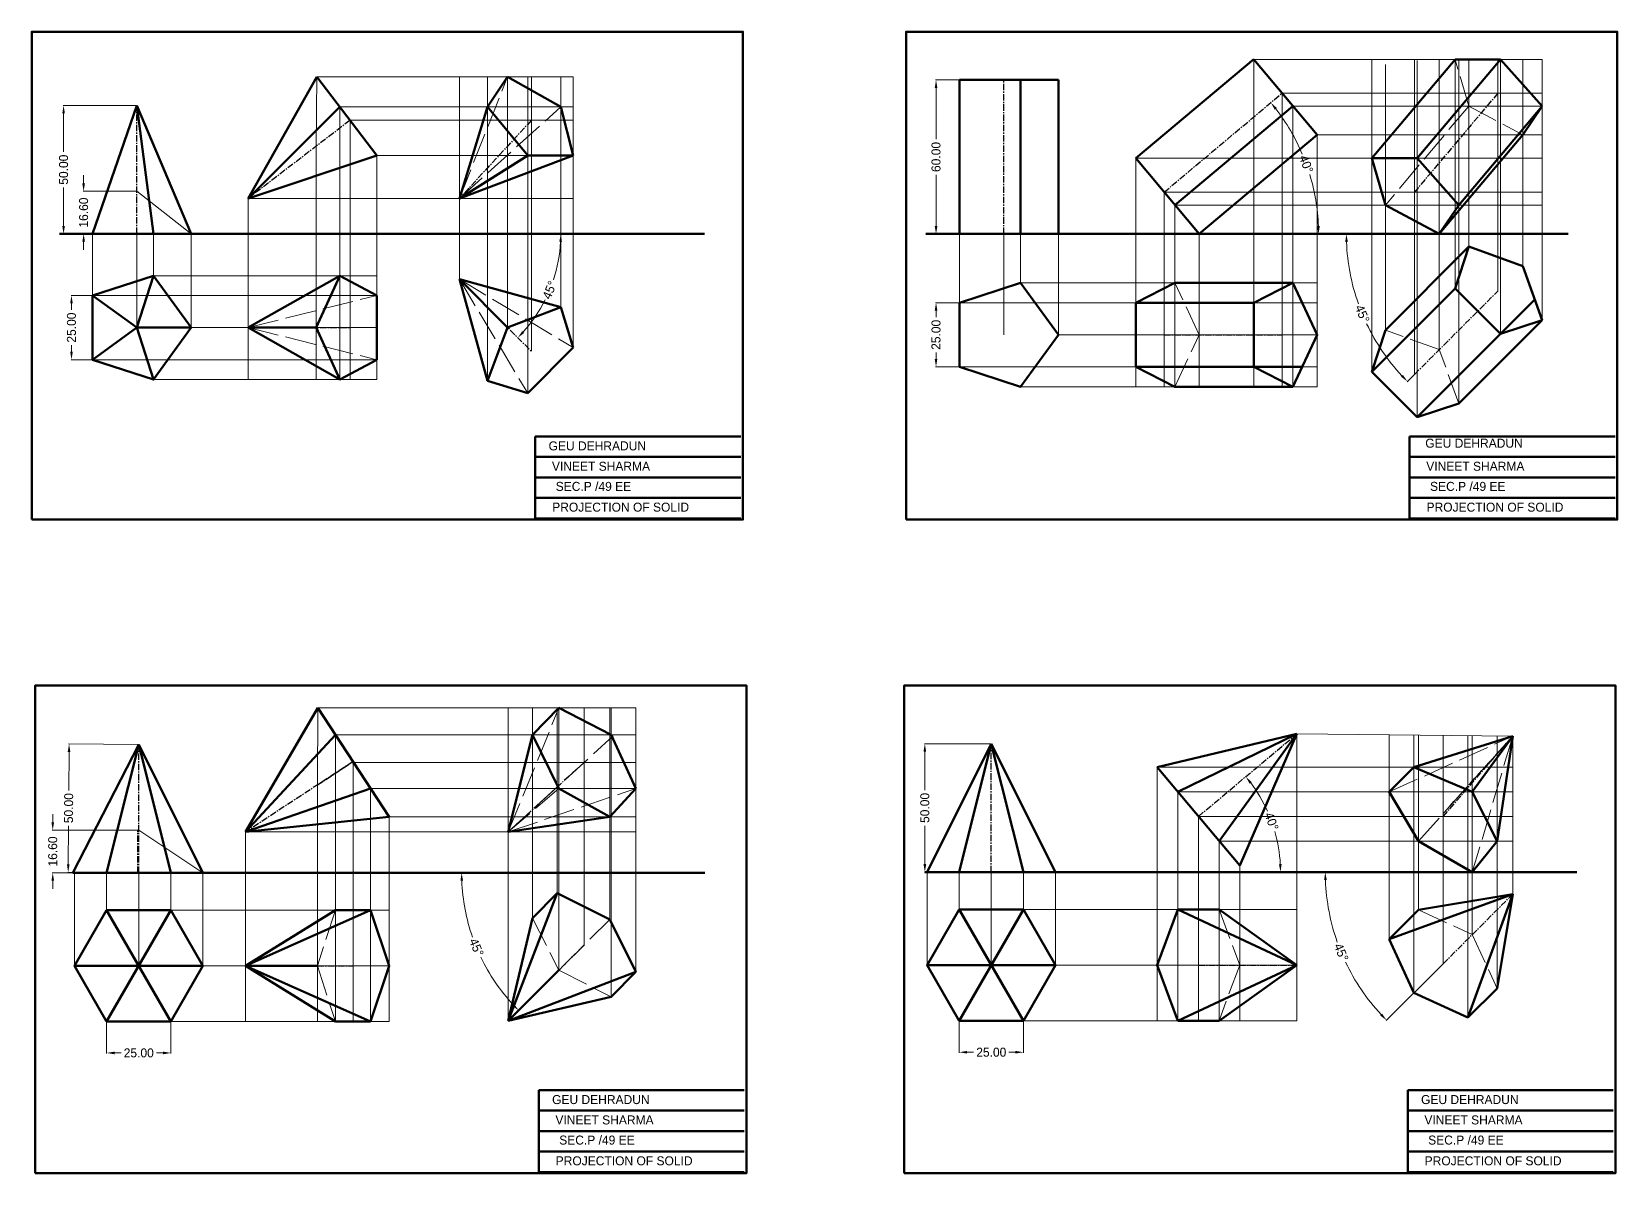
# Model space of a CAD drawing. Header units: millimetres. Extents: x 32 to 3196, y 55 to 542.
# Drawn here: x 701 to 1319, y 71 to 516 of the extents above; entities that cross this region are included whole.
import ezdxf

# ---------------------------------------------------------------- set-up
doc = ezdxf.new("R2010")
doc.units = ezdxf.units.MM
doc.header["$MEASUREMENT"] = 0
doc.linetypes.add('ACAD_ISO02W100', pattern=[15, 12, -3])
doc.linetypes.add('CENTERX2', pattern=[4, 2.5, -0.5, 0.5, -0.5])
for name, color, linetype, lineweight in [('Layer1', 7, 'Continuous', 50), ('Layer2', 150, 'Continuous', 13), ('Layer4', 1, 'ACAD_ISO02W100', 13)]:
    doc.layers.add(name, color=color, linetype=linetype, lineweight=lineweight)
doc.layers.add('Layer3', color=7, linetype='CENTERX2')
doc.styles.get("Standard").update_dxf_attribs({"font": 'comicbd.ttf', "height": 3.5})
doc.dimstyles.get("Standard").update_dxf_attribs({"dimtxt": 3.5, "dimasz": 3.1, "dimexe": 0.18, "dimexo": 0.0625, "dimgap": 0.09, "dimtad": 0, "dimtoh": 1, "dimzin": 0, "dimdsep": 46, "dimtxsty": 'Standard', "dimcen": 0.09, "dimclrd": 4, "dimclre": 4, "dimclrt": 4, "dimadec": 0, "dimazin": 0, "dimtfac": 1, "dimtofl": 0, "dimtmove": 0, "dimatfit": 3, "dimfxl": 1, "dimtolj": 1, "dimtzin": 0, "dimlwd": 13, "dimlwe": 13, "dimarcsym": 0})

# ---------------------------------------------------------------- blocks, each defined once
blk = doc.blocks.new('*D8')
at = {"layer": 'Defpoints', "color": 0, "transparency": 16777216}
for p in [(713.59, 486.83), (742.08, 486.83), (742.08, 436.83)]:
    blk.add_point(p, dxfattribs=at)
at = {"layer": 'Layer1', "color": 4, "linetype": 'Continuous', "lineweight": 13, "transparency": 16777216}
for p, q in [((742.01, 486.83), (713.41, 486.83)), ((713.59, 483.73), (713.59, 468.75)), ((713.59, 439.93), (713.59, 454.91)), ((742.01, 436.83), (713.41, 436.83))]:
    blk.add_line(p, q, dxfattribs=at)
at = {"layer": 'Layer1', "color": 4, "transparency": 16777216}
for points in [[(713.07, 483.73), (714.11, 483.73), (713.59, 486.83)], [(713.07, 439.93), (714.11, 439.93), (713.59, 436.83)]]:
    blk.add_solid(points, dxfattribs=at)
at = {"layer": 'Layer1', "color": 4, "transparency": 16777216, "insert": (713.59, 461.83), "char_height": 3.5, "attachment_point": 5, "rotation": 90}
blk.add_mtext('\\A1;50.00', dxfattribs=at)
blk = doc.blocks.new('*D9')
at = {"layer": 'Defpoints', "color": 0, "transparency": 16777216}
for p in [(724.87, 412.83), (716.67, 387.83), (724.87, 387.83)]:
    blk.add_point(p, dxfattribs=at)
at = {"layer": 'Layer1', "color": 4, "linetype": 'Continuous', "lineweight": 13, "transparency": 16777216}
for p, q in [((724.81, 412.83), (716.49, 412.83)), ((716.67, 409.73), (716.67, 407.21)), ((716.67, 390.93), (716.67, 393.45)), ((724.81, 387.83), (716.49, 387.83))]:
    blk.add_line(p, q, dxfattribs=at)
at = {"layer": 'Layer1', "color": 4, "transparency": 16777216}
for points in [[(716.16, 409.73), (717.19, 409.73), (716.67, 412.83)], [(716.16, 390.93), (717.19, 390.93), (716.67, 387.83)]]:
    blk.add_solid(points, dxfattribs=at)
at = {"layer": 'Layer1', "color": 4, "transparency": 16777216, "insert": (716.67, 400.33), "char_height": 3.5, "attachment_point": 5, "rotation": 90}
blk.add_mtext('\\A1;25.00', dxfattribs=at)
blk = doc.blocks.new('*D10')
at = {"layer": 'Defpoints', "color": 0, "transparency": 16777216}
for p in [(721.4, 453.43), (742.08, 453.43), (742.08, 436.83)]:
    blk.add_point(p, dxfattribs=at)
at = {"layer": 'Layer2', "color": 4, "linetype": 'Continuous', "lineweight": 13, "transparency": 16777216}
for p, q in [((721.4, 456.53), (721.4, 459.63)), ((742.01, 453.43), (721.22, 453.43)), ((742.01, 436.83), (721.22, 436.83)), ((721.4, 433.73), (721.4, 430.63))]:
    blk.add_line(p, q, dxfattribs=at)
at = {"layer": 'Layer2', "color": 4, "transparency": 16777216}
for points in [[(720.88, 456.53), (721.92, 456.53), (721.4, 453.43)], [(720.88, 433.73), (721.92, 433.73), (721.4, 436.83)]]:
    blk.add_solid(points, dxfattribs=at)
at = {"layer": 'Layer2', "color": 4, "transparency": 16777216, "insert": (721.4, 445.13), "char_height": 3.5, "attachment_point": 5, "rotation": 90}
blk.add_mtext('\\A1;16.60', dxfattribs=at)
blk = doc.blocks.new('*D11')
at = {"layer": 'Defpoints', "color": 0, "transparency": 16777216}
for p in [(712.05, 436.83), (963.18, 436.83), (867.73, 419.14), (899.59, 408.23), (895.78, 391.09)]:
    blk.add_point(p, dxfattribs=at)
at = {"layer": 'Layer3', "color": 4, "linetype": 'Continuous', "lineweight": 13, "transparency": 16777216}
for start, end in [(341.73255, 356.8949), (318.1051, 333.26745)]:
    blk.add_arc((850.04, 436.83), 57.21, start, end, dxfattribs=at)
at = {"layer": 'Layer3', "color": 4, "transparency": 16777216}
for points in [[(906.65, 433.75), (907.68, 433.72), (907.25, 436.83)], [(893, 398.27), (892.25, 398.98), (890.49, 396.38)]]:
    blk.add_solid(points, dxfattribs=at)
at = {"layer": 'Layer3', "color": 4, "transparency": 16777216, "insert": (902.9, 414.94), "char_height": 3.5, "attachment_point": 5, "rotation": 67.5}
blk.add_mtext('\\A1;45°', dxfattribs=at)
blk = doc.blocks.new('*D12')
at = {"layer": 'Defpoints', "color": 0, "transparency": 16777216}
for p in [(1188.17, 491.64), (1142.21, 453.07), (1200.23, 455.13), (1049.36, 436.78), (1299.59, 436.78)]:
    blk.add_point(p, dxfattribs=at)
at = {"layer": 'Layer1', "color": 4, "linetype": 'Continuous', "lineweight": 13, "transparency": 16777216}
for start, end in [(23.04125, 37.76802), (2.23198, 16.95875)]:
    blk.add_arc((1122.79, 436.78), 79.58, start, end, dxfattribs=at)
at = {"layer": 'Layer1', "color": 4, "transparency": 16777216}
for points in [[(1185.3, 485.2), (1186.1, 485.85), (1183.75, 487.94)], [(1202.83, 439.89), (1201.8, 439.87), (1202.37, 436.78)]]:
    blk.add_solid(points, dxfattribs=at)
at = {"layer": 'Layer1', "color": 4, "transparency": 16777216, "insert": (1197.57, 464), "char_height": 3.5, "attachment_point": 5, "rotation": 290}
blk.add_mtext('\\A1;40°', dxfattribs=at)
blk = doc.blocks.new('*D13')
at = {"layer": 'Defpoints', "color": 0, "transparency": 16777216}
for p in [(1049.36, 436.78), (1299.59, 436.78), (1215.95, 415.76), (1272.2, 414.57), (1239.7, 382.07)]:
    blk.add_point(p, dxfattribs=at)
at = {"layer": 'Layer3', "color": 4, "linetype": 'Continuous', "lineweight": 13, "transparency": 16777216}
blk.add_line((1239.66, 382.03), (1236.85, 379.22), dxfattribs=at)
for start, end in [(182.18684, 199.52031), (205.47969, 222.81316)]:
    blk.add_arc((1294.41, 436.78), 81.23, start, end, dxfattribs=at)
at = {"layer": 'Layer3', "color": 4, "transparency": 16777216}
for points in [[(1212.73, 433.67), (1213.76, 433.69), (1213.19, 436.78)], [(1235.2, 381.94), (1234.45, 381.22), (1236.98, 379.35)]]:
    blk.add_solid(points, dxfattribs=at)
at = {"layer": 'Layer3', "color": 4, "transparency": 16777216, "insert": (1219.37, 405.7), "char_height": 3.5, "attachment_point": 5, "rotation": 292.5}
blk.add_mtext('\\A1;45°', dxfattribs=at)
blk = doc.blocks.new('*D14')
at = {"layer": 'Defpoints', "color": 0, "transparency": 16777216}
for p in [(1053.38, 496.78), (1062.58, 496.78), (1062.55, 436.78)]:
    blk.add_point(p, dxfattribs=at)
at = {"layer": 'Layer3', "color": 4, "linetype": 'Continuous', "lineweight": 13, "transparency": 16777216}
for p, q in [((1062.51, 496.78), (1053.2, 496.78)), ((1053.38, 493.68), (1053.38, 473.7)), ((1053.38, 439.88), (1053.38, 459.86)), ((1062.48, 436.78), (1053.2, 436.78))]:
    blk.add_line(p, q, dxfattribs=at)
at = {"layer": 'Layer3', "color": 4, "transparency": 16777216}
for points in [[(1052.87, 493.68), (1053.9, 493.68), (1053.38, 496.78)], [(1052.87, 439.88), (1053.9, 439.88), (1053.38, 436.78)]]:
    blk.add_solid(points, dxfattribs=at)
at = {"layer": 'Layer3', "color": 4, "transparency": 16777216, "insert": (1053.38, 466.78), "char_height": 3.5, "attachment_point": 5, "rotation": 90}
blk.add_mtext('\\A1;60.00', dxfattribs=at)
blk = doc.blocks.new('*D15')
at = {"layer": 'Defpoints', "color": 0, "transparency": 16777216}
for p in [(1053.38, 410.02), (1062.55, 410.02), (1062.55, 385.02)]:
    blk.add_point(p, dxfattribs=at)
at = {"layer": 'Layer3', "color": 4, "linetype": 'Continuous', "lineweight": 13, "transparency": 16777216}
for p, q in [((1062.48, 410.02), (1053.2, 410.02)), ((1053.38, 406.92), (1053.38, 404.4)), ((1053.38, 388.12), (1053.38, 390.64)), ((1062.48, 385.02), (1053.2, 385.02))]:
    blk.add_line(p, q, dxfattribs=at)
at = {"layer": 'Layer3', "color": 4, "transparency": 16777216}
for points in [[(1052.87, 406.92), (1053.9, 406.92), (1053.38, 410.02)], [(1052.87, 388.12), (1053.9, 388.12), (1053.38, 385.02)]]:
    blk.add_solid(points, dxfattribs=at)
at = {"layer": 'Layer3', "color": 4, "transparency": 16777216, "insert": (1053.38, 397.52), "char_height": 3.5, "attachment_point": 5, "rotation": 90}
blk.add_mtext('\\A1;25.00', dxfattribs=at)
blk = doc.blocks.new('*D22')
at = {"layer": 'Defpoints', "color": 0, "transparency": 16777216}
for p in [(730.37, 130.16), (755.37, 130.16), (755.37, 117.86)]:
    blk.add_point(p, dxfattribs=at)
at = {"layer": 'Layer1', "color": 4, "linetype": 'Continuous', "lineweight": 13, "transparency": 16777216}
for p, q in [((730.37, 130.09), (730.37, 117.68)), ((755.37, 130.09), (755.37, 117.68)), ((733.47, 117.86), (735.99, 117.86)), ((752.27, 117.86), (749.75, 117.86))]:
    blk.add_line(p, q, dxfattribs=at)
at = {"layer": 'Layer1', "color": 4, "transparency": 16777216}
for points in [[(733.47, 118.38), (733.47, 117.34), (730.37, 117.86)], [(752.27, 118.38), (752.27, 117.34), (755.37, 117.86)]]:
    blk.add_solid(points, dxfattribs=at)
at = {"layer": 'Layer1', "color": 4, "transparency": 16777216, "insert": (742.87, 117.86), "char_height": 3.5, "attachment_point": 5}
blk.add_mtext('\\A1;25.00', dxfattribs=at)
blk = doc.blocks.new('*D23')
at = {"layer": 'Defpoints', "color": 0, "transparency": 16777216}
for p in [(715.74, 238.2), (742.87, 238.01), (742.53, 188.01)]:
    blk.add_point(p, dxfattribs=at)
at = {"layer": 'Layer3', "color": 4, "linetype": 'Continuous', "lineweight": 13, "transparency": 16777216}
for p, q in [((742.81, 238.01), (715.56, 238.2)), ((715.72, 235.1), (715.61, 220.12)), ((715.42, 191.3), (715.52, 206.28)), ((742.46, 188.01), (715.21, 188.2))]:
    blk.add_line(p, q, dxfattribs=at)
at = {"layer": 'Layer3', "color": 4, "transparency": 16777216}
for points in [[(715.2, 235.1), (716.23, 235.09), (715.74, 238.2)], [(714.9, 191.3), (715.93, 191.29), (715.39, 188.2)]]:
    blk.add_solid(points, dxfattribs=at)
at = {"layer": 'Layer3', "color": 4, "transparency": 16777216, "insert": (715.57, 213.2), "char_height": 3.5, "attachment_point": 5, "rotation": 89.60547}
blk.add_mtext('\\A1;50.00', dxfattribs=at)
blk = doc.blocks.new('*D24')
at = {"layer": 'Defpoints', "color": 0, "transparency": 16777216}
for p in [(742.87, 204.61), (709.38, 188.01), (742.53, 188.01)]:
    blk.add_point(p, dxfattribs=at)
at = {"layer": 'Layer3', "color": 4, "linetype": 'Continuous', "lineweight": 13, "transparency": 16777216}
for p, q in [((709.38, 207.71), (709.38, 210.81)), ((742.81, 204.61), (709.2, 204.61)), ((742.46, 188.01), (709.2, 188.01)), ((709.38, 184.91), (709.38, 181.81))]:
    blk.add_line(p, q, dxfattribs=at)
at = {"layer": 'Layer3', "color": 4, "transparency": 16777216}
for points in [[(708.86, 207.71), (709.89, 207.71), (709.38, 204.61)], [(708.86, 184.91), (709.89, 184.91), (709.38, 188.01)]]:
    blk.add_solid(points, dxfattribs=at)
at = {"layer": 'Layer3', "color": 4, "transparency": 16777216, "insert": (709.38, 196.31), "char_height": 3.5, "attachment_point": 5, "rotation": 90}
blk.add_mtext('\\A1;16.60', dxfattribs=at)
blk = doc.blocks.new('*D25')
at = {"layer": 'Defpoints', "color": 0, "transparency": 16777216}
for p in [(717.87, 188.01), (963.34, 188.01), (871.19, 168.38), (926.28, 169.85), (886.75, 130.32)]:
    blk.add_point(p, dxfattribs=at)
at = {"layer": 'Layer1', "color": 4, "linetype": 'Continuous', "lineweight": 13, "transparency": 16777216}
for start, end in [(182.3422, 199.30844), (205.69156, 222.6578)]:
    blk.add_arc((944.45, 188.01), 75.84, start, end, dxfattribs=at)
at = {"layer": 'Layer1', "color": 4, "transparency": 16777216}
for points in [[(868.16, 184.9), (869.19, 184.92), (868.61, 188.01)], [(889.05, 136.98), (888.3, 136.26), (890.82, 134.39)]]:
    blk.add_solid(points, dxfattribs=at)
at = {"layer": 'Layer1', "color": 4, "transparency": 16777216, "insert": (874.38, 158.99), "char_height": 3.5, "attachment_point": 5, "rotation": 292.5}
blk.add_mtext('\\A1;45°', dxfattribs=at)
blk = doc.blocks.new('*D26')
at = {"layer": 'Defpoints', "color": 0, "transparency": 16777216}
for p in [(1062.4, 130.43), (1087.4, 130.43), (1087.4, 118.13)]:
    blk.add_point(p, dxfattribs=at)
at = {"layer": 'Layer1', "color": 4, "linetype": 'Continuous', "lineweight": 13, "transparency": 16777216}
for p, q in [((1062.4, 130.36), (1062.4, 117.95)), ((1087.4, 130.36), (1087.4, 117.95)), ((1065.5, 118.13), (1068.02, 118.13)), ((1084.3, 118.13), (1081.77, 118.13))]:
    blk.add_line(p, q, dxfattribs=at)
at = {"layer": 'Layer1', "color": 4, "transparency": 16777216}
for points in [[(1065.5, 118.65), (1065.5, 117.62), (1062.4, 118.13)], [(1084.3, 118.65), (1084.3, 117.62), (1087.4, 118.13)]]:
    blk.add_solid(points, dxfattribs=at)
at = {"layer": 'Layer1', "color": 4, "transparency": 16777216, "insert": (1074.9, 118.13), "char_height": 3.5, "attachment_point": 5}
blk.add_mtext('\\A1;25.00', dxfattribs=at)
blk = doc.blocks.new('*D27')
at = {"layer": 'Defpoints', "color": 0, "transparency": 16777216}
for p in [(1193.87, 242.1), (1155.56, 209.96), (1185.98, 201.61), (1049, 188.28), (1302.89, 188.28)]:
    blk.add_point(p, dxfattribs=at)
at = {"layer": 'Layer1', "color": 4, "linetype": 'Continuous', "lineweight": 13, "transparency": 16777216}
for start, end in [(24.1888, 36.92694), (3.07306, 15.8112)]:
    blk.add_arc((1129.73, 188.28), 57.81, start, end, dxfattribs=at)
at = {"layer": 'Layer1', "color": 4, "transparency": 16777216}
for points in [[(1175.53, 222.69), (1176.34, 223.33), (1174.01, 225.43)], [(1187.97, 191.39), (1186.93, 191.36), (1187.53, 188.28)]]:
    blk.add_solid(points, dxfattribs=at)
at = {"layer": 'Layer1', "color": 4, "transparency": 16777216, "insert": (1184.05, 208.05), "char_height": 3.5, "attachment_point": 5, "rotation": 290}
blk.add_mtext('\\A1;40°', dxfattribs=at)
blk = doc.blocks.new('*D28')
at = {"layer": 'Defpoints', "color": 0, "transparency": 16777216}
for p in [(1049, 188.28), (1302.89, 188.28), (1277.96, 179.68), (1207.75, 167.16), (1250.88, 152.59)]:
    blk.add_point(p, dxfattribs=at)
at = {"layer": 'Layer3', "color": 4, "linetype": 'Continuous', "lineweight": 13, "transparency": 16777216}
blk.add_line((1250.84, 152.55), (1228.74, 130.45), dxfattribs=at)
for start, end in [(182.17684, 199.53394), (205.46606, 222.82316)]:
    blk.add_arc((1286.57, 188.28), 81.6, start, end, dxfattribs=at)
at = {"layer": 'Layer3', "color": 4, "transparency": 16777216}
for points in [[(1204.51, 185.17), (1205.54, 185.19), (1204.97, 188.28)], [(1227.09, 133.17), (1226.35, 132.45), (1228.87, 130.58)]]:
    blk.add_solid(points, dxfattribs=at)
at = {"layer": 'Layer3', "color": 4, "transparency": 16777216, "insert": (1211.18, 157.05), "char_height": 3.5, "attachment_point": 5, "rotation": 292.5}
blk.add_mtext('\\A1;45°', dxfattribs=at)
blk = doc.blocks.new('*D29')
at = {"layer": 'Defpoints', "color": 0, "transparency": 16777216}
for p in [(1049.02, 238.28), (1074.9, 238.28), (1074.9, 188.28)]:
    blk.add_point(p, dxfattribs=at)
at = {"layer": 'Layer4', "color": 4, "linetype": 'Continuous', "lineweight": 13, "transparency": 16777216}
for p, q in [((1074.83, 238.28), (1048.84, 238.28)), ((1049.02, 235.18), (1049.02, 220.2)), ((1049.02, 191.38), (1049.02, 206.36)), ((1074.83, 188.28), (1048.84, 188.28))]:
    blk.add_line(p, q, dxfattribs=at)
at = {"layer": 'Layer4', "color": 4, "transparency": 16777216}
for points in [[(1048.5, 235.18), (1049.54, 235.18), (1049.02, 238.28)], [(1048.5, 191.38), (1049.54, 191.38), (1049.02, 188.28)]]:
    blk.add_solid(points, dxfattribs=at)
at = {"layer": 'Layer4', "color": 4, "transparency": 16777216, "insert": (1049.02, 213.28), "char_height": 3.5, "attachment_point": 5, "rotation": 90}
blk.add_mtext('\\A1;50.00', dxfattribs=at)

msp = doc.modelspace()

# ---------------------------------------------------------------- linework, layer by layer
at = {"layer": 'Layer1'}
for p, q in [((1131.147, 466.252), (1177.109, 504.819)), ((1201.838, 475.349), (1177.128, 504.797)), ((1223.045, 466.252), (1255.546, 504.797)), ((1240.723, 466.252), (1273.223, 504.797)), ((1255.546, 504.797), (1273.223, 504.797)), ((1273.223, 504.797), (1289.493, 486.606)), ((785.483, 450.617), (812.205, 497.926)), ((812.205, 497.926), (835.624, 467.405)), ((886.465, 497.926), (878.647, 486.268)), ((907.251, 486.268), (886.465, 497.926)), ((1062.547, 436.782), (1062.547, 496.782)), ((1101.018, 496.782), (1062.577, 496.782)), ((1086.324, 436.782), (1086.324, 496.782)), ((1101.018, 436.782), (1101.018, 496.782)), ((724.872, 436.831), (742.076, 486.831)), ((742.076, 486.831), (748.648, 436.831)), ((742.076, 486.831), (763.342, 436.831)), ((785.483, 450.617), (821.15, 486.268)), ((878.647, 486.268), (867.728, 450.617)), ((878.647, 486.268), (894.345, 467.405)), ((907.251, 486.268), (912.023, 467.405)), ((1146.43, 448.038), (1192.392, 486.606)), ((1256.993, 448.038), (1289.493, 486.606)), ((1289.493, 486.606), (1281.871, 475.349)), ((1155.875, 436.782), (1201.838, 475.349)), ((1249.37, 436.782), (1281.871, 475.349)), ((835.624, 467.405), (785.483, 450.617)), ((867.728, 450.617), (912.023, 467.405)), ((867.728, 450.617), (894.345, 467.405)), ((894.345, 467.405), (912.023, 467.405)), ((1131.147, 466.252), (1131.147, 466.252)), ((1131.147, 466.252), (1155.875, 436.782)), ((1228.39, 448.038), (1223.045, 466.252)), ((1223.045, 466.252), (1240.723, 466.252)), ((1240.723, 466.252), (1256.993, 448.038)), ((1249.37, 436.782), (1228.39, 448.038)), ((1256.993, 448.038), (1249.37, 436.782)), ((712.054, 436.831), (963.18, 436.831)), ((763.342, 436.831), (724.872, 436.831)), ((1049.356, 436.782), (1299.591, 436.782)), ((1062.547, 436.782), (1062.547, 436.782)), ((1062.547, 436.782), (1101.018, 436.782)), ((1228.39, 399.363), (1260.89, 431.863)), ((1255.546, 415.594), (1260.89, 431.863)), ((1260.89, 431.863), (1281.871, 424.241)), ((742.076, 400.328), (748.648, 420.553)), ((785.483, 400.327), (821.15, 420.553)), ((811.981, 400.327), (821.15, 420.553)), ((821.15, 420.553), (835.624, 412.828)), ((1281.871, 424.241), (1289.493, 403.26)), ((867.728, 419.144), (907.251, 408.225)), ((878.647, 379.622), (867.728, 419.144)), ((867.728, 419.144), (886.465, 400.407)), ((1131.147, 410.023), (1146.43, 417.748)), ((1146.43, 417.748), (1192.392, 417.748)), ((1177.109, 410.023), (1192.392, 417.748)), ((1192.392, 417.748), (1201.838, 397.522)), ((1223.045, 383.094), (1255.546, 415.594)), ((1273.223, 397.916), (1255.546, 415.594)), ((724.871, 412.828), (742.076, 400.328)), ((835.624, 412.828), (835.624, 387.828)), ((886.465, 400.407), (907.251, 408.225)), ((907.251, 408.225), (912.023, 392.528)), ((1131.147, 385.023), (1131.147, 410.023)), ((1131.147, 410.023), (1177.109, 410.023)), ((1177.109, 385.023), (1177.109, 410.023)), ((1240.723, 365.416), (1286.581, 411.275)), ((1256.993, 370.76), (1289.493, 403.26)), ((1289.493, 403.26), (1273.223, 397.916)), ((724.871, 387.828), (742.076, 400.328)), ((742.076, 400.328), (748.647, 380.102)), ((742.076, 400.328), (763.342, 400.327)), ((821.15, 380.102), (785.483, 400.327)), ((785.483, 400.327), (811.981, 400.327)), ((811.981, 400.327), (821.15, 380.102)), ((886.465, 400.407), (878.647, 379.622)), ((1201.838, 397.522), (1192.392, 377.297)), ((1223.045, 383.094), (1228.39, 399.363)), ((912.023, 392.528), (894.345, 374.851)), ((835.624, 387.828), (821.15, 380.102)), ((1146.43, 377.297), (1131.147, 385.023)), ((1131.147, 385.023), (1196.001, 385.023)), ((1192.392, 377.297), (1177.109, 385.023)), ((1240.723, 365.416), (1223.045, 383.094)), ((894.345, 374.851), (878.647, 379.622)), ((1146.43, 377.297), (1192.392, 377.297)), ((1256.993, 370.76), (1240.723, 365.416)), ((897.308, 357.981), (977.308, 357.981)), ((897.308, 349.981), (897.308, 357.981)), ((1237.827, 357.981), (1317.827, 357.981)), ((1237.827, 349.981), (1237.827, 357.981)), ((897.308, 349.981), (977.308, 349.981)), ((897.308, 349.981), (897.308, 325.981)), ((1237.827, 349.981), (1317.827, 349.981)), ((1237.827, 349.981), (1237.827, 325.981)), ((897.308, 341.981), (977.308, 341.981)), ((1237.827, 341.981), (1317.827, 341.981)), ((897.308, 333.981), (977.308, 333.981)), ((1237.827, 333.981), (1317.827, 333.981)), ((897.308, 325.981), (977.308, 325.981)), ((1237.827, 325.981), (1317.827, 325.981)), ((784.497, 203.924), (812.649, 252.219)), ((840.402, 209.803), (812.649, 252.219)), ((906.517, 252.219), (896.188, 241.759)), ((926.807, 241.759), (906.517, 252.219)), ((784.497, 203.924), (819.493, 241.759)), ((896.188, 241.759), (886.752, 203.924)), ((896.188, 241.759), (906.517, 220.839)), ((936.486, 220.839), (926.807, 241.759)), ((1193.866, 242.095), (1139.494, 229.107)), ((1193.866, 242.095), (1147.529, 219.531)), ((1193.866, 242.095), (1163.598, 200.38)), ((1193.866, 242.095), (1171.637, 190.808)), ((1239.517, 229.107), (1277.964, 241.25)), ((1262.246, 219.531), (1277.964, 241.25)), ((1277.964, 241.25), (1271.872, 200.38)), ((717.181, 188.012), (742.87, 238.012)), ((730.37, 188.012), (742.87, 238.012)), ((742.87, 238.012), (755.37, 188.012)), ((742.87, 238.012), (767.87, 188.012)), ((1074.897, 238.278), (1049.897, 188.278)), ((1074.897, 238.278), (1062.397, 188.278)), ((1074.897, 238.278), (1087.397, 188.278)), ((1074.897, 238.278), (1099.897, 188.283)), ((1139.494, 229.107), (1171.637, 190.808)), ((1229.889, 219.531), (1239.517, 229.107)), ((1262.246, 219.531), (1239.517, 229.107)), ((833.181, 220.839), (784.497, 203.924)), ((906.517, 220.839), (926.282, 209.803)), ((926.282, 209.803), (936.486, 220.839)), ((1241.254, 200.38), (1229.889, 219.531)), ((1271.872, 200.38), (1262.246, 219.531)), ((840.402, 209.803), (784.497, 203.924)), ((886.752, 203.924), (926.282, 209.803)), ((1262.246, 188.278), (1241.254, 200.38)), ((1271.872, 200.38), (1262.246, 188.278)), ((717.181, 188.012), (767.87, 188.012)), ((717.87, 188.012), (963.343, 188.012)), ((1049.001, 188.278), (1302.887, 188.278)), ((1049.897, 188.278), (1099.897, 188.283)), ((905.867, 180.05), (886.752, 130.316)), ((896.188, 170.371), (905.867, 180.05)), ((905.867, 180.05), (926.282, 169.847)), ((1229.889, 162.219), (1277.964, 179.675)), ((1241.254, 173.584), (1277.964, 179.675)), ((1277.964, 179.675), (1260.508, 131.601)), ((1277.964, 179.675), (1271.872, 142.965)), ((730.37, 173.457), (755.37, 130.156)), ((730.37, 130.156), (755.37, 173.457)), ((819.493, 173.457), (784.497, 151.806)), ((784.497, 151.806), (833.181, 173.457)), ((819.493, 173.457), (833.181, 173.457)), ((833.181, 173.457), (840.402, 151.806)), ((1062.397, 173.728), (1087.397, 130.427)), ((1062.397, 130.427), (1087.397, 173.728)), ((1147.529, 173.728), (1139.494, 152.078)), ((1163.601, 173.728), (1147.529, 173.728)), ((1147.529, 173.728), (1193.866, 152.078)), ((1163.601, 173.728), (1193.866, 152.078)), ((1241.254, 173.584), (1229.889, 162.219)), ((896.188, 170.371), (886.752, 130.316)), ((926.282, 169.847), (936.486, 149.432)), ((1229.889, 162.219), (1239.517, 141.229)), ((717.87, 151.806), (767.87, 151.806)), ((812.446, 151.806), (784.497, 151.806)), ((784.497, 151.806), (819.493, 130.156)), ((784.497, 151.806), (833.181, 130.156)), ((840.402, 151.806), (833.181, 130.156)), ((906.515, 150.079), (886.752, 130.316)), ((886.752, 130.316), (936.486, 149.432)), ((936.486, 149.432), (926.807, 139.753)), ((1049.897, 152.078), (1099.897, 152.078)), ((1139.494, 152.078), (1147.529, 130.427)), ((1193.866, 152.078), (1147.529, 130.427)), ((1193.866, 152.078), (1163.601, 130.427)), ((1260.508, 131.601), (1271.872, 142.965)), ((886.752, 130.316), (926.807, 139.753)), ((1239.517, 141.229), (1260.508, 131.601)), ((833.181, 130.156), (819.493, 130.156)), ((1147.529, 130.427), (1163.601, 130.427)), ((898.672, 103.419), (978.672, 103.419)), ((898.672, 95.419), (898.672, 103.419)), ((1237.097, 103.419), (1317.097, 103.419)), ((1237.097, 95.419), (1237.097, 103.419)), ((898.672, 95.419), (978.672, 95.419)), ((898.672, 95.419), (898.672, 71.419)), ((1237.097, 95.419), (1317.097, 95.419)), ((1237.097, 95.419), (1237.097, 71.419)), ((898.672, 87.419), (978.672, 87.419)), ((1237.097, 87.419), (1317.097, 87.419)), ((898.672, 79.419), (978.672, 79.419)), ((1237.097, 79.419), (1317.097, 79.419)), ((898.672, 71.419), (978.672, 71.419)), ((1237.097, 71.419), (1317.097, 71.419))]:
    msp.add_line(p, q, dxfattribs=at)
for points in [[(701.182, 325.557), (978.182, 325.557), (978.182, 515.557), (701.182, 515.557)], [(1041.701, 325.557), (1318.701, 325.557), (1318.701, 515.557), (1041.701, 515.557)], [(724.871, 412.828), (724.871, 387.828), (748.647, 380.102), (763.342, 400.327), (748.648, 420.553)], [(1062.547, 410.023), (1062.547, 385.023), (1086.323, 377.297), (1101.018, 397.522), (1086.324, 417.748)], [(702.546, 70.994), (979.546, 70.994), (979.546, 260.994), (702.546, 260.994)], [(1040.972, 70.994), (1317.972, 70.994), (1317.972, 260.994), (1040.972, 260.994)], [(755.37, 173.457), (730.37, 173.457), (717.87, 151.806), (730.37, 130.156), (755.37, 130.156), (767.87, 151.806)], [(1087.397, 173.728), (1062.397, 173.728), (1049.897, 152.078), (1062.397, 130.427), (1087.397, 130.427), (1099.897, 152.078)]]:
    msp.add_lwpolyline(points, close=True, dxfattribs=at)
at = {"layer": 'Layer2'}
for p, q in [((1177.109, 504.819), (1177.109, 377.297)), ((1177.128, 504.797), (1289.431, 504.797)), ((1223.045, 383.094), (1223.045, 504.929)), ((1228.39, 399.363), (1228.39, 502.772)), ((1239.704, 382.074), (1239.704, 504.797)), ((1240.723, 365.416), (1240.723, 504.39)), ((1249.37, 391.74), (1249.37, 504.797)), ((1255.546, 415.594), (1255.546, 504.797)), ((1256.993, 370.76), (1256.993, 504.797)), ((1260.89, 431.863), (1260.89, 504.797)), ((1272.203, 414.573), (1272.203, 504.797)), ((1273.223, 397.916), (1273.223, 504.797)), ((1281.871, 424.241), (1281.871, 504.797)), ((1289.493, 403.26), (1289.493, 504.797)), ((811.981, 470.949), (812.205, 497.926)), ((812.205, 497.926), (912.023, 497.926)), ((867.728, 419.144), (867.728, 497.926)), ((878.647, 379.622), (878.647, 497.926)), ((886.465, 400.407), (886.465, 497.926)), ((894.345, 374.851), (894.345, 497.926)), ((895.778, 391.095), (895.778, 497.926)), ((907.251, 408.225), (907.251, 497.926)), ((912.023, 392.528), (912.023, 497.926)), ((1188.168, 491.64), (1289.493, 491.64)), ((1188.168, 491.64), (1188.168, 377.297)), ((821.15, 486.268), (821.15, 380.102)), ((821.15, 486.268), (912.023, 486.268)), ((1192.392, 486.606), (1192.392, 377.297)), ((1192.392, 486.606), (1289.493, 486.606)), ((825.151, 481.054), (825.151, 380.102)), ((825.151, 481.054), (912.023, 481.054)), ((811.981, 470.949), (811.981, 380.102)), ((1201.838, 475.349), (1201.838, 377.297)), ((1201.838, 475.349), (1289.493, 475.349)), ((835.624, 467.405), (835.624, 380.102)), ((835.624, 467.405), (912.023, 467.405)), ((1131.147, 466.252), (1131.147, 377.297)), ((1131.147, 466.252), (1289.493, 466.252)), ((742.076, 453.431), (763.342, 436.831)), ((1142.205, 453.073), (1142.205, 377.297)), ((1142.205, 453.073), (1289.493, 453.073)), ((785.483, 450.617), (785.483, 380.102)), ((785.483, 450.617), (912.023, 450.617)), ((1146.43, 448.038), (1146.43, 377.297)), ((1146.43, 448.038), (1289.493, 448.038)), ((724.871, 412.828), (724.872, 436.831)), ((742.076, 400.328), (742.076, 436.831)), ((748.648, 420.553), (748.648, 436.831)), ((763.342, 400.327), (763.342, 436.831)), ((1062.547, 410.023), (1062.547, 436.782)), ((1079.752, 397.523), (1079.752, 436.782)), ((1086.324, 417.748), (1086.324, 436.782)), ((1101.018, 397.522), (1101.018, 436.782)), ((1155.875, 436.782), (1155.875, 377.297)), ((748.648, 420.553), (835.624, 420.553)), ((1086.324, 417.748), (1201.838, 417.748)), ((724.871, 412.828), (835.624, 412.828)), ((1062.547, 410.023), (1201.838, 410.023)), ((763.342, 400.327), (835.624, 400.327)), ((1101.018, 397.522), (1201.838, 397.522)), ((724.871, 387.828), (835.624, 387.828)), ((1062.547, 385.023), (1201.838, 385.023)), ((748.647, 380.102), (835.624, 380.102)), ((1086.323, 377.297), (1201.838, 377.297)), ((812.446, 222.211), (812.649, 252.219)), ((812.649, 252.219), (936.486, 252.219)), ((886.752, 130.316), (886.752, 252.219)), ((896.188, 170.371), (896.188, 252.219)), ((905.867, 180.05), (905.867, 252.219)), ((906.517, 150.081), (906.517, 252.219)), ((916.337, 159.901), (916.337, 252.219)), ((926.282, 169.847), (926.282, 252.219)), ((926.807, 139.753), (926.807, 252.219)), ((936.486, 149.432), (936.486, 252.219)), ((819.493, 241.759), (819.493, 130.156)), ((819.493, 241.759), (936.486, 241.759)), ((1193.866, 242.095), (1193.866, 130.427)), ((1193.866, 242.095), (1277.964, 241.25)), ((1229.889, 162.219), (1229.889, 241.733)), ((1239.517, 141.229), (1239.517, 241.636)), ((1241.254, 173.584), (1241.254, 241.619)), ((1250.881, 152.593), (1250.881, 241.522)), ((1260.508, 131.601), (1260.508, 241.425)), ((1262.246, 163.957), (1262.246, 241.408)), ((1271.872, 142.965), (1271.872, 241.311)), ((1277.964, 179.675), (1277.964, 241.25)), ((826.337, 231.299), (826.337, 130.156)), ((826.525, 231.011), (936.486, 231.011)), ((1139.494, 229.107), (1139.494, 130.427)), ((1139.494, 229.107), (1277.964, 229.107)), ((812.446, 222.211), (812.446, 130.156)), ((833.181, 220.839), (833.181, 130.156)), ((833.181, 220.839), (936.486, 220.839)), ((1147.529, 219.531), (1147.529, 130.427)), ((1147.529, 219.531), (1277.964, 219.531)), ((1155.565, 209.957), (1155.565, 130.427)), ((1155.565, 209.957), (1277.964, 209.957)), ((742.87, 204.612), (767.87, 188.012)), ((784.497, 203.924), (784.497, 130.156)), ((784.497, 203.924), (936.486, 203.924)), ((840.402, 209.803), (840.402, 130.156)), ((840.402, 209.803), (936.486, 209.803)), ((1163.598, 200.38), (1277.964, 200.38)), ((1163.601, 200.383), (1163.601, 130.427)), ((717.87, 151.806), (717.87, 188.012)), ((730.37, 173.457), (730.37, 188.012)), ((742.87, 151.806), (742.87, 188.012)), ((755.37, 173.457), (755.37, 188.012)), ((767.87, 151.806), (767.87, 188.012)), ((1049.897, 152.078), (1049.897, 188.283)), ((1062.397, 173.728), (1062.397, 188.278)), ((1074.897, 152.078), (1074.897, 188.283)), ((1087.397, 173.728), (1087.397, 188.278)), ((1099.897, 152.078), (1099.897, 188.283)), ((1171.637, 190.808), (1171.637, 130.427)), ((755.37, 173.457), (840.402, 173.457)), ((1087.397, 173.728), (1193.866, 173.728)), ((767.87, 151.806), (840.402, 151.806)), ((1099.897, 152.078), (1193.866, 152.078)), ((755.37, 130.156), (840.402, 130.156)), ((1087.397, 130.427), (1193.866, 130.427))]:
    msp.add_line(p, q, dxfattribs=at)
at = {"layer": 'Layer3'}
for p, q in [((1079.752, 436.782), (1079.752, 496.782)), ((1142.205, 453.073), (1188.168, 491.64)), ((1272.203, 491.64), (1239.704, 453.073)), ((742.076, 436.831), (742.076, 486.831)), ((825.151, 481.054), (785.483, 450.617)), ((895.778, 481.054), (867.728, 450.617)), ((742.076, 436.831), (742.076, 453.431)), ((867.728, 419.144), (895.778, 391.095)), ((1239.704, 382.074), (1272.203, 414.573)), ((785.483, 400.327), (825.151, 400.327)), ((1142.205, 397.522), (1188.168, 397.522)), ((1155.564, 209.956), (1193.866, 242.095)), ((1250.881, 209.957), (1277.964, 241.25)), ((742.87, 188.012), (742.87, 238.012)), ((1074.897, 188.278), (1074.897, 238.278)), ((1250.881, 211.099), (1275.582, 238.498)), ((826.337, 231.299), (784.497, 203.924)), ((812.446, 222.211), (826.337, 231.299)), ((916.337, 231.011), (886.752, 203.924)), ((742.526, 188.012), (742.526, 204.612)), ((1250.881, 152.593), (1277.964, 179.675)), ((886.752, 130.316), (916.337, 159.901)), ((784.497, 151.806), (826.337, 151.806)), ((1155.565, 152.078), (1193.866, 152.078))]:
    msp.add_line(p, q, dxfattribs=at)
at = {"layer": 'Layer4'}
for p, q in [((1260.89, 486.606), (1255.546, 504.797)), ((867.728, 450.617), (886.465, 497.926)), ((867.728, 450.617), (907.251, 486.268)), ((1260.89, 486.606), (1228.39, 448.038)), ((1260.89, 486.606), (1281.871, 475.349)), ((867.728, 419.144), (912.023, 392.528)), ((867.728, 419.144), (894.345, 374.851)), ((1155.875, 397.522), (1146.43, 417.748)), ((785.483, 400.327), (835.624, 412.828)), ((785.483, 400.327), (835.624, 387.828)), ((1146.43, 377.297), (1155.875, 397.522)), ((1249.37, 391.74), (1228.39, 399.363)), ((1256.993, 370.76), (1249.37, 391.74)), ((886.752, 203.924), (906.517, 252.219)), ((886.752, 203.924), (927.619, 241.341)), ((1229.889, 219.531), (1277.964, 241.25)), ((1241.254, 200.38), (1277.964, 241.25)), ((1277.964, 241.25), (1262.246, 188.278)), ((906.517, 220.839), (886.752, 203.924)), ((886.752, 203.924), (936.486, 220.839)), ((819.493, 173.457), (812.446, 151.806)), ((1163.601, 173.728), (1171.637, 152.078)), ((1241.254, 173.584), (1262.246, 163.957)), ((886.752, 130.316), (926.282, 169.847)), ((896.188, 170.371), (906.515, 150.079)), ((1262.246, 163.957), (1271.872, 142.965)), ((784.497, 151.806), (840.402, 151.806)), ((812.446, 151.806), (819.493, 130.156)), ((906.515, 150.079), (926.807, 139.753)), ((1171.637, 152.078), (1163.601, 130.427))]:
    msp.add_line(p, q, dxfattribs=at)

# ---------------------------------------------------------------- texts
at = {"layer": 'Layer1', "char_height": 3.5, "attachment_point": 1}
for s, width, insert in [('GEU DEHRADUN', 74.81625, (902.492, 356.01)), ('GEU DEHRADUN', 74.81625, (1243.927, 357.064)), ('VINEET SHARMA ', 73.52032, (903.788, 348.085)), ('VINEET SHARMA ', 73.52032, (1244.307, 348.085)), ('SEC.P /49 EE', 76.11219, (905.258, 340.244)), ('SEC.P /49 EE', 76.11219, (1245.777, 340.244)), ('PROJECTION OF SOLID ', 80, (903.892, 332.163)), ('PROJECTION OF SOLID ', 80, (1244.411, 332.163)), ('GEU DEHRADUN', 74.81625, (903.855, 101.448)), ('GEU DEHRADUN', 74.81625, (1242.281, 101.448)), ('VINEET SHARMA ', 73.52032, (905.151, 93.523)), ('VINEET SHARMA ', 73.52032, (1243.577, 93.523)), ('SEC.P /49 EE', 76.11219, (906.622, 85.682)), ('SEC.P /49 EE', 76.11219, (1245.047, 85.682)), ('PROJECTION OF SOLID ', 80, (905.255, 77.6)), ('PROJECTION OF SOLID ', 80, (1243.681, 77.6))]:
    msp.add_mtext_dynamic_manual_height_columns(s, width=width, gutter_width=17.5, heights=[0], dxfattribs=dict(at, insert=insert))

# ---------------------------------------------------------------- dimensions: what is measured, and where the dimension line sits
at = {"layer": 'Layer1'}
for base, line1, line2, picture, middle in [((1200.229, 455.135), ((1049.356, 436.782), (1299.591, 436.782)), ((1142.205, 453.073), (1188.168, 491.64)), '*D12', (1197.574, 464.001)), ((1185.976, 201.609), ((1049.001, 188.278), (1302.887, 188.278)), ((1155.564, 209.956), (1193.866, 242.095)), '*D27', (1184.048, 208.049)), ((871.192, 168.383), ((717.87, 188.012), (963.343, 188.012)), ((886.752, 130.316), (926.282, 169.847)), '*D25', (874.381, 158.989))]:
    dim = msp.add_angular_dim_2l(base=base, line1=line1, line2=line2, dimstyle='Standard', dxfattribs=at)
    dim.commit()
    dim.dimension.update_dxf_attribs({"geometry": picture, "text_midpoint": middle})
for base, p1, p2, picture, middle in [((713.591, 486.831), (742.076, 436.831), (742.076, 486.831), '*D8', (713.591, 461.831)), ((716.675, 387.828), (724.871, 412.828), (724.871, 387.828), '*D9', (716.675, 400.328))]:
    dim = msp.add_linear_dim(base=base, p1=p1, p2=p2, angle=90, dimstyle='Standard', dxfattribs=at)
    dim.commit()
    dim.dimension.update_dxf_attribs({"geometry": picture, "text_midpoint": middle})
for base, p1, p2, picture, middle in [((755.37, 117.862), (730.37, 130.156), (755.37, 130.156), '*D22', (742.87, 117.862)), ((1087.397, 118.133), (1062.397, 130.427), (1087.397, 130.427), '*D26', (1074.897, 118.133))]:
    dim = msp.add_linear_dim(base=base, p1=p1, p2=p2, dimstyle='Standard', dxfattribs=at)
    dim.commit()
    dim.dimension.update_dxf_attribs({"geometry": picture, "text_midpoint": middle})
at = {"layer": 'Layer2'}
dim = msp.add_linear_dim(base=(721.401, 453.431), p1=(742.076, 436.831), p2=(742.076, 453.431), angle=90, dimstyle='Standard', dxfattribs=at)
dim.commit()
dim.dimension.update_dxf_attribs({"geometry": '*D10', "text_midpoint": (721.401, 445.131)})
at = {"layer": 'Layer3'}
for base, p1, p2, picture, middle in [((1053.384, 496.782), (1062.547, 436.782), (1062.577, 496.782), '*D14', (1053.384, 466.782)), ((1053.384, 410.023), (1062.547, 385.023), (1062.547, 410.023), '*D15', (1053.384, 397.523)), ((709.377, 188.012), (742.87, 204.612), (742.526, 188.012), '*D24', (709.377, 196.312))]:
    dim = msp.add_linear_dim(base=base, p1=p1, p2=p2, angle=90, dimstyle='Standard', dxfattribs=at)
    dim.commit()
    dim.dimension.update_dxf_attribs({"geometry": picture, "text_midpoint": middle})
for base, line1, line2, picture, middle in [((899.586, 408.226), ((712.054, 436.831), (963.18, 436.831)), ((867.728, 419.144), (895.778, 391.095)), '*D11', (902.896, 414.938)), ((1215.954, 415.759), ((1239.704, 382.074), (1272.203, 414.573)), ((1049.356, 436.782), (1299.591, 436.782)), '*D13', (1219.369, 405.698)), ((1207.748, 167.159), ((1049.001, 188.278), (1302.887, 188.278)), ((1250.881, 152.593), (1277.964, 179.675)), '*D28', (1211.179, 157.052))]:
    dim = msp.add_angular_dim_2l(base=base, line1=line1, line2=line2, dimstyle='Standard', dxfattribs=at)
    dim.commit()
    dim.dimension.update_dxf_attribs({"geometry": picture, "text_midpoint": middle})
dim = msp.add_aligned_dim(p1=(742.526, 188.012), p2=(742.87, 238.012), distance=27.132, dimstyle='Standard', dxfattribs=at)
dim.commit()
dim.dimension.update_dxf_attribs({"geometry": '*D23', "text_midpoint": (715.566, 213.198)})
at = {"layer": 'Layer4'}
dim = msp.add_linear_dim(base=(1049.0192, 238.2785), p1=(1074.8965, 188.2832), p2=(1074.8965, 238.2785), angle=90, dimstyle='Standard', dxfattribs=at)
dim.commit()
dim.dimension.update_dxf_attribs({"geometry": '*D29', "text_midpoint": (1049.0192, 213.2808)})

doc.saveas('drawing.dxf')
